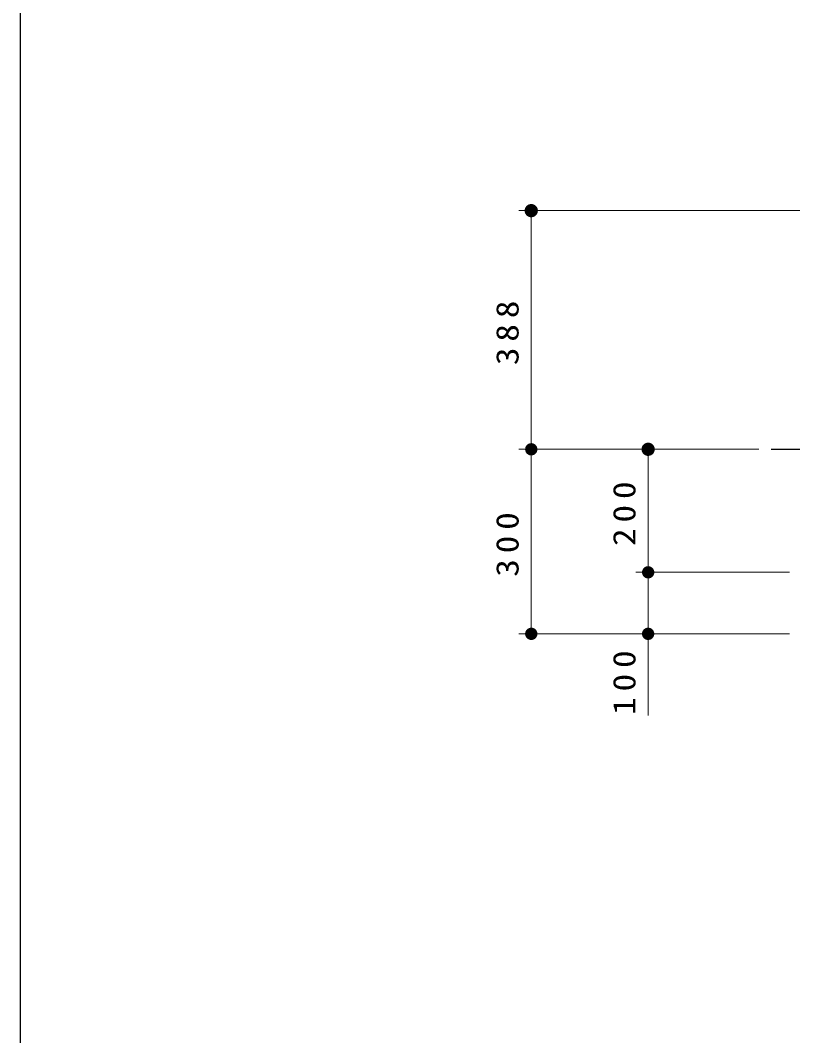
# Model space of a CAD drawing. Units: millimetres on the paper, scale 1:20. Extents: x -365 to 12, y -38 to 257.
# Drawn here: x -365 to -302.2, y 66.2 to 148.7 of the extents above; entities that cross this region are included whole.
import ezdxf

# ---------------------------------------------------------------- set-up
doc = ezdxf.new("R2010")
doc.units = ezdxf.units.MM
doc.layers.add('1_20', color=3, linetype='Continuous', lineweight=25)
doc.layers.add('99', color=7, linetype='Continuous', lineweight=13)
doc.styles.add('ＭＳ ゴシック', font='')
doc.styles.get('ＭＳ ゴシック').set_extended_font_data('MS Gothic')

# ---------------------------------------------------------------- blocks, each defined once
blk = doc.blocks.new('filled_dot')
at = {"color": 0, "linetype": 'Continuous', "lineweight": -2, "const_width": 1.25}
blk.add_lwpolyline([(-0.625, 0, 1), (0.625, 0, 1)], format="xyb", close=True, dxfattribs=at)

msp = doc.modelspace()

# ---------------------------------------------------------------- linework, layer by layer
at = {"layer": '1_20', "color": 7, "lineweight": 13}
for p, q in [((-300.967, 133.25), (-324.467, 133.25)), ((-323.467, 113.853), (-323.467, 133.25)), ((-304.967, 113.853), (-324.467, 113.853)), ((-323.467, 98.853), (-323.467, 113.853)), ((-313.967, 103.853), (-313.967, 113.853)), ((-302.467, 103.853), (-314.967, 103.853)), ((-313.967, 92.206), (-313.967, 103.853)), ((-302.467, 98.853), (-324.467, 98.853))]:
    msp.add_line(p, q, dxfattribs=at)
at = {"layer": '1_20'}
msp.add_line((-303.967, 113.853), (-298.967, 113.853), dxfattribs=at)
at = {"layer": '99', "color": 20, "lineweight": 25}
msp.add_line((-365, 257), (-365, 0), dxfattribs=at)

# ---------------------------------------------------------------- block references
at = {"layer": '1_20', "color": 7, "lineweight": 13}
for p, xscale, yscale, rotation in [((-323.467, 133.25), 0.431, 0.431, 270), ((-323.467, 113.853), 0.4, 0.4, 270), ((-313.967, 113.853), 0.431, 0.431, 270), ((-313.967, 103.853), 0.4, 0.4, 270), ((-323.467, 98.853), 0.4, 0.4, 90), ((-313.967, 98.853), 0.4, 0.4, 90)]:
    msp.add_blockref('filled_dot', p, dxfattribs=dict(at, xscale=xscale, yscale=yscale, rotation=rotation))

# ---------------------------------------------------------------- texts
at = {"layer": '1_20', "color": 7, "char_height": 1.833, "attachment_point": 8, "rotation": 90, "style": 'ＭＳ ゴシック'}
for s, insert in [('\\T1.33;\\W1.15;388', (-324.467, 123.552)), ('\\T1.33;\\W1.15;200', (-314.967, 108.853)), ('\\T1.33;\\W1.15;300', (-324.467, 106.353)), ('\\T1.33;\\W1.15;100', (-314.967, 95.123))]:
    msp.add_mtext(s, dxfattribs=dict(at, insert=insert))

doc.saveas('drawing.dxf')
